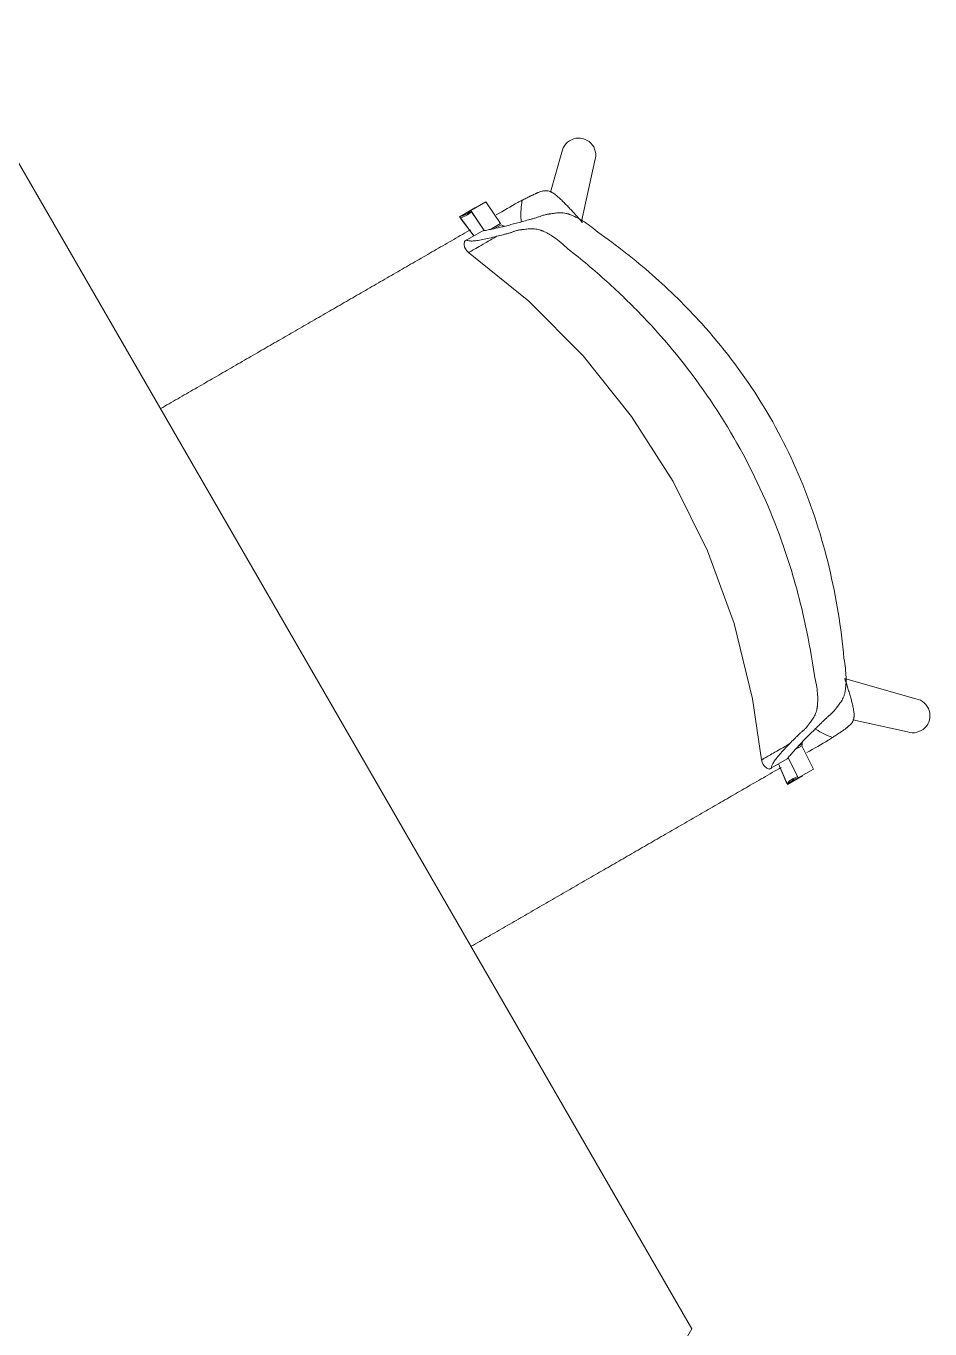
# Model space of a CAD drawing. Header units: millimetres. Extents: x 155927 to 326028, y -36033 to 97293.
# Drawn here: x 177572 to 178262, y 20882 to 21878 of the extents above; entities that cross this region are included whole.
import ezdxf

# ---------------------------------------------------------------- set-up
doc = ezdxf.new("R2010")
doc.units = ezdxf.units.MM
doc.header["$MEASUREMENT"] = 0
doc.layers.add('I-FURN', color=8, linetype='CONTINUOUS', lineweight=9)

msp = doc.modelspace()

# ---------------------------------------------------------------- linework, layer by layer
at = {"layer": 'I-FURN'}
for p, q in [((178080.34, 20882.03), (177505.29, 21877.94)), ((177980.99, 21781.56), (177972.32, 21751.01)), ((177995.95, 21728.63), (178006.31, 21775.15)), ((177911.44, 21736.83), (177922.99, 21743.5)), ((177922.99, 21743.5), (177934.12, 21726.94)), ((177902.86, 21732.25), (177913.81, 21717.64)), ((177914.41, 21738.92), (177903.19, 21732.44)), ((177903.31, 21731.42), (177913.69, 21717.57)), ((177921.7, 21721.57), (177911.44, 21736.83)), ((177921.6, 21721.55), (177911.89, 21735.99)), ((177934.12, 21726.94), (177926.47, 21722.52)), ((177934.57, 21726.1), (177929.46, 21723.15)), ((177906.34, 21711.28), (177906.5, 21713.42)), ((177920.1, 21721.27), (177908.29, 21714.46)), ((177906.73, 21709.04), (177906.34, 21711.28)), ((177907.31, 21707.64), (177906.73, 21709.04)), ((177908.34, 21706.06), (177907.31, 21707.64)), ((177909.69, 21704.74), (177908.34, 21706.06)), ((177909.69, 21704.74), (177955.69, 21667.63)), ((177955.69, 21667.63), (177997.4, 21625.75)), ((177997.4, 21625.75), (178034.36, 21579.6)), ((178034.36, 21579.6), (178066.11, 21529.72)), ((178066.11, 21529.72), (178092.29, 21476.7)), ((178092.29, 21476.7), (178112.59, 21421.16)), ((178112.59, 21421.16), (178126.76, 21363.76)), ((178251.6, 21363.69), (178197.11, 21379.18)), ((178126.76, 21363.76), (178133.58, 21316.97)), ((178203.37, 21347.7), (178245.18, 21338.37)), ((178159.4, 21324.88), (178164.52, 21327.83)), ((178161.45, 21327.16), (178164.06, 21328.67)), ((178164.52, 21327.83), (178173.29, 21309.91)), ((178133.58, 21316.97), (178134.05, 21315.14)), ((178134.05, 21315.14), (178134.89, 21313.45)), ((178134.89, 21313.45), (178135.82, 21312.25)), ((178153.09, 21317.71), (178141.29, 21310.89)), ((178146.61, 21313.97), (178153.04, 21298.94)), ((178146.69, 21314.01), (178153.49, 21298.1)), ((178161.74, 21303.25), (178154.09, 21318.87)), ((178135.82, 21312.25), (178137.56, 21310.79)), ((178137.56, 21310.79), (178139.5, 21309.86)), ((178153.49, 21298.1), (178165.03, 21304.77)), ((178173.29, 21309.91), (178161.74, 21303.25)), ((177505.36, 19886.09), (178080.34, 20882.03))]:
    msp.add_line(p, q, dxfattribs=at)
for centre, start, end in [((177993.86, 21779.2), 341.98964, 169.60587), ((178249.23, 21350.82), 251.96621, 79.58244)]:
    msp.add_arc(centre, 13.09, start, end, dxfattribs=at)
for centre, start_param, end_param in [((177899.29, 21749.24), 2.819103, 3.398599), ((177899.74, 21748.4), 2.819103, 3.398599), ((177910.83, 21755.9), 2.819103, 2.902745), ((178165.95, 21287.35), 6.026179, 6.605675), ((178166.4, 21286.52), 6.026179, 6.605675)]:
    msp.add_ellipse(centre, major_axis=(-8.7, 15.06), ratio=0.978487, start_param=start_param, end_param=end_param, dxfattribs=at)
for points, knots in [([(177950.75, 21744.84), (177951.72, 21745.33), (177953.2, 21746.08), (177954.94, 21746.95), (177955.93, 21747.44), (177956.67, 21747.8), (177957.39, 21748.15), (177958.3, 21748.59), (177959.41, 21749.12), (177960.53, 21749.63), (177961.35, 21750), (177961.82, 21750.21), (177962.19, 21750.36), (177962.55, 21750.52), (177963.03, 21750.71), (177963.85, 21751.04), (177965, 21751.45), (177966.34, 21751.84), (177967.61, 21752.08), (177968.98, 21752.14), (177970.46, 21751.95), (177971.73, 21751.58), (177972.73, 21751.14), (177973.45, 21750.77), (177974.13, 21750.37), (177975.06, 21749.77), (177976.22, 21748.92), (177977.62, 21747.79), (177979.03, 21746.54), (177980.36, 21745.31), (177981.55, 21744.16), (177982.69, 21743.03), (177983.91, 21741.8), (177985.23, 21740.44), (177986.98, 21738.6), (177990.08, 21735.28), (177992.66, 21732.43), (177994.26, 21730.66)], [0, 0, 0, 0, 0.0625, 0.09375, 0.109375, 0.125, 0.140625, 0.15625, 0.1875, 0.21875, 0.234375, 0.242188, 0.25, 0.257812, 0.265625, 0.28125, 0.3125, 0.34375, 0.375, 0.40625, 0.4375, 0.46875, 0.484375, 0.5, 0.515625, 0.53125, 0.5625, 0.59375, 0.625, 0.65625, 0.6875, 0.71875, 0.75, 0.78125, 0.8125, 0.875, 1, 1, 1, 1]), ([(177950.75, 21744.84), (177950.31, 21742.41), (177949.75, 21737.7), (177949.67, 21732.21), (177949.9, 21729.11), (177949.98, 21728.22)], [0, 0, 0, 0, 0.02777778, 0.05555556, 0.06696683, 0.06696683, 0.06696683, 0.06696683]), ([(177927.5, 21722.74), (177929.47, 21723.09), (177932.79, 21723.79), (177937.87, 21725.05), (177941.97, 21726.12), (177946.21, 21727.25), (177950.69, 21728.46), (177954.74, 21729.55), (177958.08, 21730.47), (177960.22, 21731.05), (177961.9, 21731.56), (177963.51, 21732.14), (177965.12, 21732.75), (177966.81, 21733.31), (177968.15, 21733.7), (177969.34, 21733.96), (177970.23, 21734.11), (177970.76, 21734.19), (177971.16, 21734.24), (177971.57, 21734.29), (177972.12, 21734.36), (177973.09, 21734.5), (177974.5, 21734.72), (177976.27, 21734.97), (177978.11, 21735.15), (177980.06, 21735.21), (177982.12, 21735.1), (177983.93, 21734.8), (177985.26, 21734.47), (177986.03, 21734.24), (177986.62, 21734.05), (177987.22, 21733.84), (177988.02, 21733.54), (177989.45, 21732.97), (177991.55, 21732.02), (177994.15, 21730.67), (177997.74, 21728.57), (178002.44, 21725.39), (178006.4, 21722.22), (178008.43, 21720.48)], [0, 0, 0, 0, 0.142857, 0.214286, 0.285714, 0.357143, 0.428571, 0.5, 0.535714, 0.571429, 0.589286, 0.607143, 0.642857, 0.660714, 0.678571, 0.696429, 0.705357, 0.709821, 0.714286, 0.71875, 0.723214, 0.732143, 0.75, 0.767857, 0.785714, 0.803571, 0.821429, 0.839286, 0.848214, 0.852679, 0.857143, 0.861607, 0.866071, 0.875, 0.892857, 0.910714, 0.928571, 0.964286, 1, 1, 1, 1]), ([(177673.92, 21585.24), (177674.05, 21585.32), (177678.53, 21587.9), (177687.45, 21593.06), (177700.75, 21600.73), (177713.84, 21608.29), (177724.73, 21614.58), (177733.47, 21619.63), (177740.1, 21623.45), (177746.7, 21627.27), (177755.38, 21632.28), (177766.09, 21638.46), (177776.78, 21644.63), (177785.4, 21649.61), (177791.96, 21653.39), (177798.52, 21657.18), (177807.18, 21662.18), (177817.94, 21668.39), (177828.75, 21674.63), (177837.49, 21679.68), (177844.14, 21683.52), (177850.78, 21687.35), (177859.49, 21692.39), (177870.32, 21698.63), (177883.36, 21706.16), (177896.72, 21713.88), (177906.03, 21719.26), (177910.86, 21722.04), (177911.25, 21722.27)], [-0.751114, -0.751114, -0.751114, -0.751114, -0.75, -0.7142857, -0.6785714, -0.6428571, -0.6071429, -0.5892857, -0.5714286, -0.5535714, -0.5357143, -0.5, -0.4642857, -0.4464286, -0.4285714, -0.4107143, -0.3928571, -0.3571429, -0.3214286, -0.3035714, -0.2857143, -0.2678571, -0.25, -0.2142857, -0.1785714, -0.1428571, -0.1071429, -0.103964, -0.103964, -0.103964, -0.103964]), ([(177985.85, 21707.44), (177984, 21709.24), (177980.37, 21712.51), (177976.02, 21715.84), (177972.66, 21718.04), (177970.2, 21719.47), (177968.21, 21720.48), (177966.85, 21721.09), (177966.08, 21721.41), (177965.51, 21721.64), (177964.94, 21721.85), (177964.19, 21722.1), (177962.89, 21722.47), (177961.09, 21722.81), (177959.02, 21722.98), (177957.05, 21722.97), (177955.18, 21722.84), (177953.41, 21722.64), (177952.01, 21722.47), (177951.07, 21722.37), (177950.55, 21722.31), (177950.16, 21722.28), (177949.78, 21722.25), (177949.29, 21722.2), (177948.47, 21722.08), (177947.4, 21721.87), (177946.23, 21721.56), (177944.78, 21721.09), (177943.42, 21720.56), (177942, 21720.05), (177940.85, 21719.71), (177939.64, 21719.39), (177938.05, 21718.96), (177935.26, 21718.22), (177932.88, 21717.61), (177931.3, 21717.22)], [0, 0, 0, 0, 0.0625, 0.125, 0.15625, 0.1875, 0.21875, 0.234375, 0.242188, 0.25, 0.257812, 0.265625, 0.28125, 0.3125, 0.34375, 0.375, 0.40625, 0.4375, 0.46875, 0.484375, 0.492188, 0.5, 0.507812, 0.515625, 0.53125, 0.5625, 0.59375, 0.625, 0.6875, 0.71875, 0.75, 0.78125, 0.8125, 0.875, 1, 1, 1, 1]), ([(177937.1, 21724.92), (177936.66, 21725.13), (177935.76, 21725.57), (177934.94, 21725.91), (177934.51, 21726.09)], [-0.5281276, -0.5281276, -0.5281276, -0.5281276, -0.3333333, -0.1189454, -0.1189454, -0.1189454, -0.1189454]), ([(177909.69, 21704.74), (177909.69, 21704.74), (177909.81, 21704.81), (177910.27, 21705.07), (177911.05, 21705.53), (177912.78, 21706.52), (177916.15, 21708.47), (177922.4, 21712.08), (177928.05, 21715.34), (177931.3, 21717.22)], [0.3374293, 0.3374293, 0.3374293, 0.3374293, 0.3888889, 0.4444444, 0.5138889, 0.5833333, 0.7222222, 0.8611111, 1, 1, 1, 1]), ([(178008.43, 21720.48), (178022.94, 21710.3), (178050.76, 21688.43), (178092.89, 21647.03), (178132.52, 21595.4), (178165.26, 21532.37), (178183.35, 21476.07), (178192.6, 21429.77), (178195.53, 21406.38), (178196.57, 21394.61)], [-1, -1, -1, -1, -0.863636, -0.727273, -0.545455, -0.363636, -0.181818, -0.090909, 0, 0, 0, 0]), ([(178173.99, 21381.57), (178172.23, 21394.35), (178167.78, 21419.68), (178155.16, 21469.65), (178132.27, 21530), (178093.53, 21597.1), (178052.71, 21647.1), (178015.75, 21683.01), (177996.03, 21699.53), (177985.85, 21707.44)], [-1, -1, -1, -1, -0.9, -0.8, -0.6, -0.4, -0.2, -0.1, 0, 0, 0, 0]), ([(178196.57, 21394.61), (178197.07, 21391.98), (178197.83, 21386.96), (178198.24, 21381.3), (178198.26, 21377.15), (178198.13, 21374.21), (178197.9, 21371.92), (178197.68, 21370.4), (178197.54, 21369.56), (178197.42, 21368.93), (178197.29, 21368.33), (178197.11, 21367.54), (178196.73, 21366.23), (178196.07, 21364.51), (178195.15, 21362.67), (178194.12, 21361.02), (178193.04, 21359.51), (178191.94, 21358.11), (178191.04, 21356.99), (178190.44, 21356.22), (178190.1, 21355.79), (178189.86, 21355.45), (178189.61, 21355.13), (178189.28, 21354.71), (178188.71, 21354.01), (178187.88, 21353.11), (178186.88, 21352.14), (178185.54, 21350.96), (178184.21, 21349.88), (178182.91, 21348.77), (178181.94, 21347.87), (178180.99, 21346.93), (178179.74, 21345.7), (178177.58, 21343.57), (178174.62, 21340.61), (178171.33, 21337.34), (178168.23, 21334.23), (178165.25, 21331.22), (178162.53, 21328.39), (178160.11, 21325.76), (178158.71, 21324.15), (178158.06, 21323.39)], [0, 0, 0, 0, 0.035714, 0.071429, 0.089286, 0.107143, 0.125, 0.133929, 0.138393, 0.142857, 0.147321, 0.151786, 0.160714, 0.178571, 0.196429, 0.214286, 0.232143, 0.25, 0.267857, 0.276786, 0.28125, 0.285714, 0.290179, 0.294643, 0.303571, 0.321429, 0.339286, 0.357143, 0.392857, 0.410714, 0.428571, 0.446429, 0.464286, 0.5, 0.571429, 0.642857, 0.714286, 0.785714, 0.857143, 0.928571, 1, 1, 1, 1]), ([(178155.18, 21329.44), (178156.32, 21330.61), (178158.03, 21332.37), (178160.07, 21334.41), (178161.24, 21335.58), (178162.11, 21336.46), (178162.99, 21337.29), (178164.14, 21338.27), (178165.28, 21339.18), (178166.41, 21340.2), (178167.26, 21341.05), (178167.98, 21341.87), (178168.49, 21342.53), (178168.78, 21342.93), (178169, 21343.24), (178169.22, 21343.56), (178169.53, 21343.99), (178170.09, 21344.75), (178170.94, 21345.87), (178171.99, 21347.31), (178173.04, 21348.86), (178174.04, 21350.57), (178174.93, 21352.44), (178175.53, 21354.17), (178175.86, 21355.48), (178176.02, 21356.26), (178176.12, 21356.85), (178176.21, 21357.46), (178176.31, 21358.29), (178176.46, 21359.78), (178176.59, 21362), (178176.58, 21364.85), (178176.35, 21368.86), (178175.65, 21374.29), (178174.62, 21379.07), (178173.99, 21381.57)], [0, 0, 0, 0, 0.125, 0.1875, 0.21875, 0.25, 0.28125, 0.3125, 0.375, 0.40625, 0.4375, 0.46875, 0.484375, 0.492188, 0.5, 0.507812, 0.515625, 0.53125, 0.5625, 0.59375, 0.625, 0.65625, 0.6875, 0.71875, 0.734375, 0.742188, 0.75, 0.757812, 0.765625, 0.78125, 0.8125, 0.84375, 0.875, 0.9375, 1, 1, 1, 1]), ([(178197.35, 21378.89), (178198.09, 21376.62), (178199.26, 21372.96), (178200.59, 21368.62), (178201.3, 21366.18), (178201.82, 21364.36), (178202.28, 21362.69), (178202.69, 21361.13), (178203.09, 21359.53), (178203.5, 21357.76), (178203.87, 21355.92), (178204.15, 21354.14), (178204.31, 21352.71), (178204.36, 21351.61), (178204.36, 21350.81), (178204.33, 21350.01), (178204.2, 21348.92), (178203.89, 21347.63), (178203.32, 21346.26), (178202.58, 21345.11), (178201.73, 21344.12), (178200.73, 21343.16), (178199.8, 21342.37), (178199.1, 21341.82), (178198.69, 21341.5), (178198.38, 21341.26), (178198.06, 21341.03), (178197.64, 21340.72), (178196.92, 21340.19), (178195.91, 21339.48), (178194.9, 21338.79), (178194.07, 21338.22), (178193.4, 21337.77), (178192.72, 21337.31), (178191.8, 21336.7), (178190.17, 21335.63), (178188.78, 21334.71), (178187.88, 21334.13)], [0, 0, 0, 0, 0.125, 0.1875, 0.21875, 0.25, 0.28125, 0.3125, 0.34375, 0.375, 0.40625, 0.4375, 0.46875, 0.484375, 0.5, 0.515625, 0.53125, 0.5625, 0.59375, 0.625, 0.65625, 0.6875, 0.71875, 0.734375, 0.742188, 0.75, 0.757812, 0.765625, 0.78125, 0.8125, 0.84375, 0.859375, 0.875, 0.890625, 0.90625, 0.9375, 1, 1, 1, 1]), ([(178174.54, 21340.77), (178174.8, 21340.59), (178176.93, 21339.2), (178181.19, 21336.83), (178185.56, 21334.95), (178187.88, 21334.13)], [0.94038619, 0.94038619, 0.94038619, 0.94038619, 0.94444444, 0.97222222, 1, 1, 1, 1]), ([(178155.18, 21329.44), (178152.58, 21327.94), (178147.93, 21325.25), (178142.4, 21322.06), (178138.29, 21319.69), (178135.99, 21318.36), (178134.76, 21317.65), (178134.12, 21317.28), (178133.7, 21317.04), (178133.58, 21316.97), (178133.58, 21316.97)], [0, 0, 0, 0, 0.1111111, 0.2222222, 0.3333333, 0.4444444, 0.5, 0.5555556, 0.6111111, 0.6625707, 0.6625707, 0.6625707, 0.6625707]), ([(178164.48, 21327.81), (178164.55, 21328.25), (178164.64, 21329.16), (178164.73, 21330.12), (178164.76, 21330.6)], [-0.8741323, -0.8741323, -0.8741323, -0.8741323, -0.6666667, -0.4718724, -0.4718724, -0.4718724, -0.4718724]), ([(178148.63, 21311.23), (178148.03, 21310.88), (178145.2, 21309.25), (178140.13, 21306.32), (178133.38, 21302.42), (178126.68, 21298.56), (178117.93, 21293.5), (178107.22, 21287.32), (178096.63, 21281.2), (178088.05, 21276.25), (178081.49, 21272.46), (178074.88, 21268.65), (178066.19, 21263.63), (178055.41, 21257.41), (178042.52, 21249.97), (178029.41, 21242.4), (178016.28, 21234.81), (178003.32, 21227.33), (177992.48, 21221.08), (177983.75, 21216.04), (177977.14, 21212.22), (177970.53, 21208.4), (177961.83, 21203.38), (177951.05, 21197.16), (177940.24, 21190.91), (177931.52, 21185.88), (177924.91, 21182.06), (177918.32, 21178.26), (177913.81, 21175.65), (177911.47, 21174.31), (177911.3, 21174.2)], [-0.8977274, -0.8977274, -0.8977274, -0.8977274, -0.8928571, -0.875, -0.8571429, -0.8392857, -0.8214286, -0.7857143, -0.75, -0.7321429, -0.7142857, -0.6964286, -0.6785714, -0.6428571, -0.6071429, -0.5714286, -0.5357143, -0.5, -0.4642857, -0.4464286, -0.4285714, -0.4107143, -0.3928571, -0.3571429, -0.3214286, -0.3035714, -0.2857143, -0.2678571, -0.25, -0.2485148, -0.2485148, -0.2485148, -0.2485148])]:
    msp.add_open_spline(points, degree=3, knots=knots, dxfattribs=at)
for points in [[(177930.94, 21733.63), (177936.57, 21736.89), (177942.03, 21740.04), (177947.32, 21743.09)], [(177947.32, 21743.09), (177947.89, 21743.38), (177949.04, 21743.97), (177950.18, 21744.55), (177950.75, 21744.84)], [(177920.1, 21721.27), (177921.23, 21721.48), (177923.59, 21721.91), (177926.16, 21722.43), (177927.5, 21722.74)], [(177996.69, 21727.83), (177995.88, 21728.78), (177995.07, 21729.72), (177994.26, 21730.66)], [(177994.26, 21730.66), (177995.06, 21729.73), (177995.85, 21728.81), (177996.65, 21727.88)], [(177908.29, 21714.46), (177907.81, 21714.18), (177907.1, 21713.77), (177906.52, 21713.44), (177906.43, 21713.38), (177906.84, 21713.62), (177907.16, 21713.8)], [(177931.3, 21717.22), (177929.28, 21716.67), (177925.42, 21715.7), (177920.3, 21714.65), (177915.9, 21713.87), (177912.34, 21713.52), (177909.74, 21713.75), (177908.67, 21714.18), (177908.29, 21714.46)], [(178187.88, 21334.13), (178187.34, 21333.78), (178186.27, 21333.07), (178185.19, 21332.37), (178184.65, 21332.02)], [(178141.29, 21310.89), (178141.24, 21311.36), (178141.4, 21312.51), (178142.5, 21314.87), (178144.58, 21317.77), (178147.47, 21321.2), (178150.93, 21325.11), (178153.7, 21327.96), (178155.18, 21329.44)], [(178158.06, 21323.39), (178157.13, 21322.38), (178155.39, 21320.42), (178153.84, 21318.59), (178153.09, 21317.71)], [(178184.65, 21332.02), (178179.33, 21328.95), (178173.86, 21325.79), (178168.22, 21322.54)], [(178140.17, 21310.25), (178139.84, 21310.06), (178139.43, 21309.82), (178139.52, 21309.87), (178140.1, 21310.21), (178140.8, 21310.62), (178141.29, 21310.89)]]:
    msp.add_open_spline(points, degree=3, dxfattribs=at)

doc.saveas('drawing.dxf')
